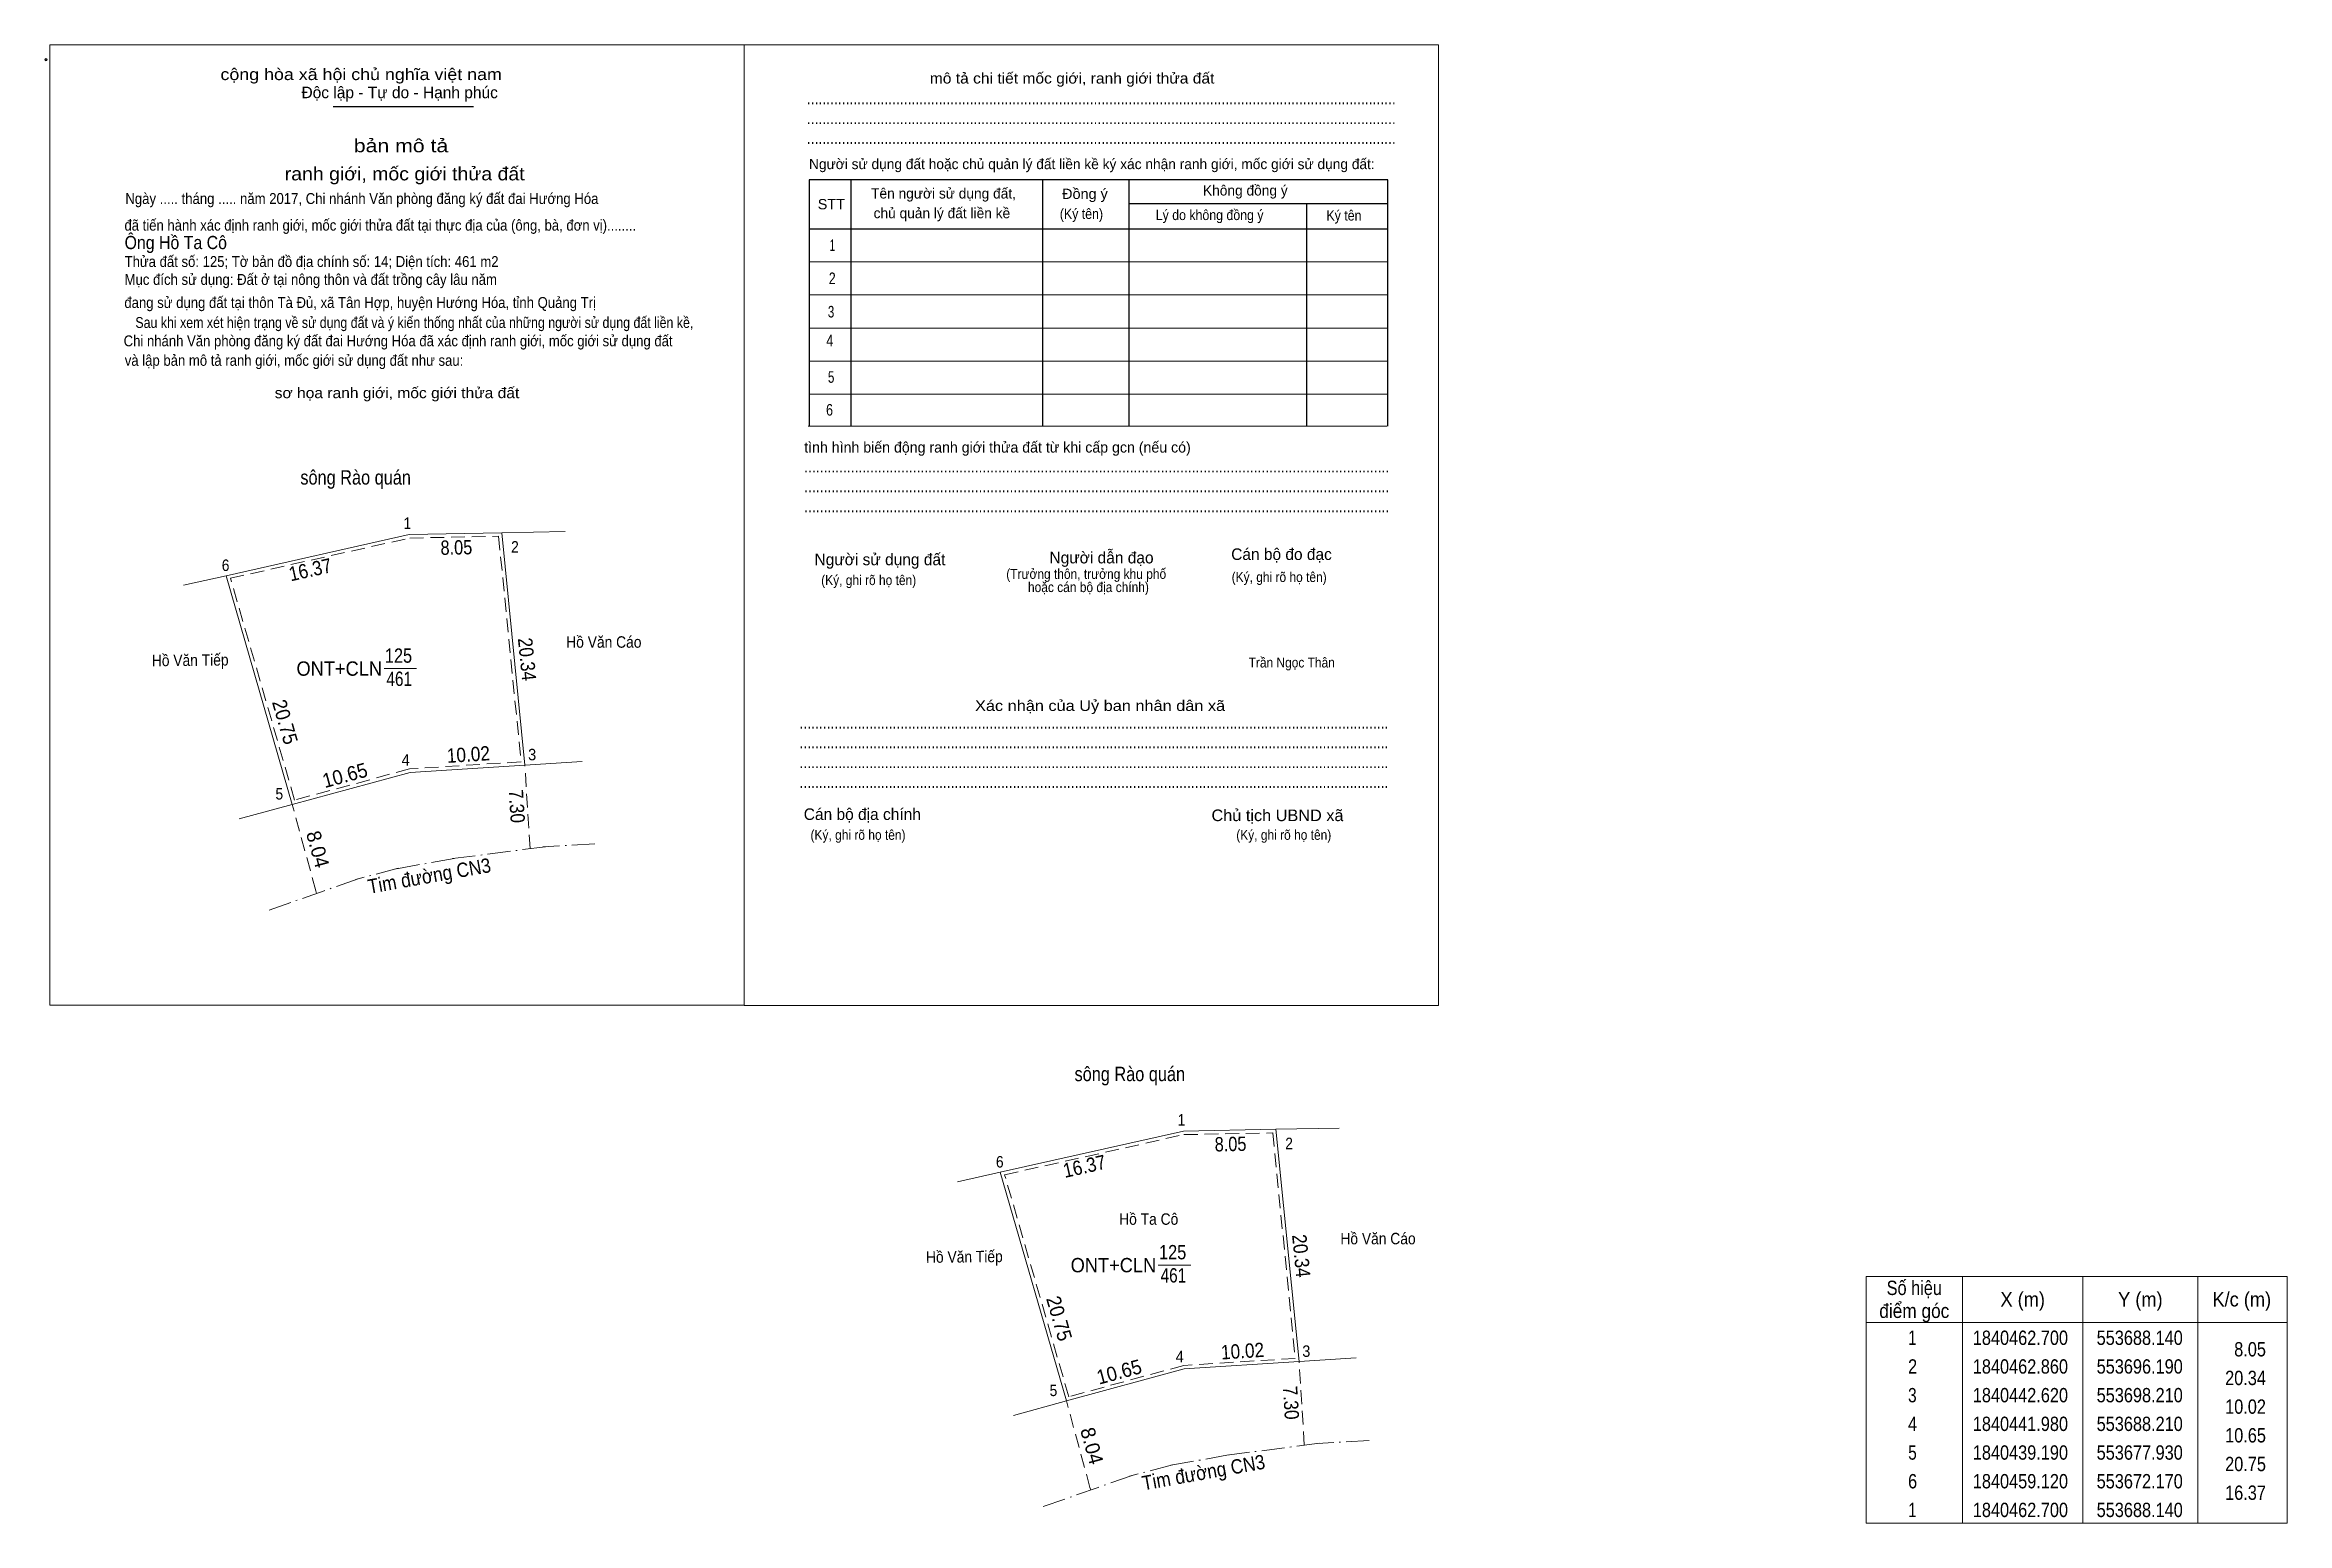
# Model space of a CAD drawing. Header units: metres. Extents: x 553589 to 553784, y 1840429 to 1840557.
import ezdxf
from ezdxf.enums import TextEntityAlignment as Align

# ---------------------------------------------------------------- set-up
doc = ezdxf.new("R2010")
doc.units = ezdxf.units.M
doc.header["$LTSCALE"] = 0.4
doc.header["$PDMODE"] = 32
doc.header["$PDSIZE"] = 0.2
doc.linetypes.add('DOT_DASHED', pattern=[7.7, 5, -1.2, 0.3, -1.2])
doc.linetypes.add('MEDIUM_DASHED', pattern=[4.5, 3, -1.5])
for name, color, linetype, lineweight in [('1', 7, 'Continuous', 13), ('10', 7, 'Continuous', 13), ('2', 7, 'Continuous', 13), ('22', 7, 'DOT_DASHED', 13), ('32', 7, 'MEDIUM_DASHED', 13), ('63', 7, 'Continuous', 13)]:
    doc.layers.add(name, color=color, linetype=linetype, lineweight=lineweight)
for name, color, linetype in [('13', 7, 'Continuous'), ('15', 7, 'Continuous'), ('4', 7, 'Continuous')]:
    doc.layers.add(name, color=color, linetype=linetype)

msp = doc.modelspace()

# ---------------------------------------------------------------- linework, layer by layer
at = {"layer": '1'}
for points in [[(553620.66, 1840514.69), (553628.71, 1840514.85), (553630.73, 1840494.61), (553620.73, 1840493.97), (553610.45, 1840491.18), (553604.69, 1840511.11)], [(553688.14, 1840462.7), (553696.19, 1840462.86), (553698.21, 1840442.62), (553688.21, 1840441.98), (553677.93, 1840439.19), (553672.17, 1840459.12)]]:
    msp.add_lwpolyline(points, close=True, dxfattribs=at)
at = {"layer": '1', "linetype": 'MEDIUM_DASHED'}
for points in [[(553620.7, 1840514.39), (553628.44, 1840514.54), (553630.4, 1840494.89), (553620.68, 1840494.27), (553610.66, 1840491.55), (553605.07, 1840510.89)], [(553688.18, 1840462.4), (553695.92, 1840462.55), (553697.88, 1840442.9), (553688.16, 1840442.28), (553678.14, 1840439.56), (553672.55, 1840458.9)]]:
    msp.add_lwpolyline(points, close=True, dxfattribs=at)
at = {"layer": '10'}
for p, q in [((553604.69, 1840511.11), (553620.66, 1840514.69)), ((553620.66, 1840514.69), (553628.71, 1840514.85)), ((553628.71, 1840514.85), (553634.24, 1840514.96)), ((553630.73, 1840494.61), (553628.71, 1840514.85)), ((553600.97, 1840510.27), (553604.69, 1840511.11)), ((553610.45, 1840491.18), (553604.69, 1840511.11)), ((553620.73, 1840493.97), (553630.73, 1840494.61)), ((553630.73, 1840494.61), (553635.72, 1840494.93)), ((553610.45, 1840491.18), (553620.73, 1840493.97)), ((553605.83, 1840489.92), (553610.45, 1840491.18)), ((553688.14, 1840462.7), (553696.19, 1840462.86)), ((553696.19, 1840462.86), (553701.72, 1840462.97)), ((553698.21, 1840442.62), (553696.19, 1840462.86)), ((553672.17, 1840459.12), (553688.14, 1840462.7)), ((553668.45, 1840458.28), (553672.17, 1840459.12)), ((553677.93, 1840439.19), (553672.17, 1840459.12)), ((553677.93, 1840439.19), (553688.21, 1840441.98)), ((553688.21, 1840441.98), (553698.21, 1840442.62)), ((553698.21, 1840442.62), (553703.2, 1840442.94)), ((553673.31, 1840437.93), (553677.93, 1840439.19))]:
    msp.add_line(p, q, dxfattribs=at)
at = {"layer": '2', "lineweight": 25}
for p, q in [((553614.02, 1840552.01), (553626.26, 1840552.01)), ((553659.14, 1840545.62), (553659.14, 1840524.13)), ((553675.84, 1840545.54), (553675.84, 1840524.13)), ((553683.37, 1840545.54), (553683.37, 1840524.13)), ((553683.37, 1840543.55), (553705.94, 1840543.55)), ((553698.87, 1840543.55), (553698.87, 1840524.13)), ((553655.52, 1840541.35), (553705.94, 1840541.35))]:
    msp.add_line(p, q, dxfattribs=at)
at = {"layer": '2'}
for p, q in [((553655.52, 1840538.47), (553705.94, 1840538.47)), ((553655.52, 1840535.58), (553705.94, 1840535.58)), ((553655.52, 1840532.69), (553705.94, 1840532.69)), ((553655.52, 1840529.81), (553705.94, 1840529.81)), ((553655.52, 1840526.92), (553705.94, 1840526.92)), ((553655.43, 1840524.13), (553705.86, 1840524.13)), ((553618.46, 1840503.01), (553621.29, 1840503.01)), ((553685.94, 1840451.02), (553688.77, 1840451.02))]:
    msp.add_line(p, q, dxfattribs=at)
for points in [[(553589.32, 1840557.37), (553649.84, 1840557.37), (553649.84, 1840473.67), (553589.32, 1840473.67)], [(553649.84, 1840557.37), (553710.36, 1840557.37), (553710.36, 1840473.66), (553649.84, 1840473.66)], [(553649.84, 1840557.37), (553710.36, 1840557.37), (553710.36, 1840473.66), (553649.84, 1840473.66)]]:
    msp.add_lwpolyline(points, close=True, dxfattribs=at)
at = {"layer": '2', "lineweight": 25}
msp.add_lwpolyline([(553705.94, 1840524.13), (553705.94, 1840545.62), (553655.52, 1840545.62), (553655.52, 1840524.13)], dxfattribs=at)
at = {"layer": '2'}
msp.add_point((553588.99, 1840556.08), dxfattribs=at)
at = {"layer": '22'}
for p, q in [((553624.57, 1840486.47), (553619.44, 1840485.55)), ((553632.52, 1840487.49), (553624.42, 1840486.45)), ((553636.83, 1840487.74), (553632.3, 1840487.47)), ((553616.2, 1840484.69), (553613.23, 1840483.65)), ((553619.7, 1840485.61), (553615.96, 1840484.62)), ((553613.23, 1840483.65), (553608.12, 1840481.86)), ((553700, 1840435.5), (553691.9, 1840434.46)), ((553704.31, 1840435.75), (553699.78, 1840435.48)), ((553687.18, 1840433.62), (553683.44, 1840432.63)), ((553692.05, 1840434.48), (553686.92, 1840433.56)), ((553680.71, 1840431.66), (553675.6, 1840429.87)), ((553683.68, 1840432.7), (553680.71, 1840431.66))]:
    msp.add_line(p, q, dxfattribs=at)
at = {"layer": '32'}
for p, q in [((553631.19, 1840487.32), (553630.73, 1840494.61)), ((553612.51, 1840483.65), (553610.45, 1840491.18)), ((553698.67, 1840435.33), (553698.21, 1840442.62)), ((553679.99, 1840431.66), (553677.93, 1840439.19))]:
    msp.add_line(p, q, dxfattribs=at)
at = {"layer": '32', "linetype": 'Continuous'}
for p, q in [((553612.57, 1840483.42), (553612.51, 1840483.65)), ((553680.05, 1840431.43), (553679.99, 1840431.66))]:
    msp.add_line(p, q, dxfattribs=at)
at = {"layer": '63'}
for p, q in [((553756.04, 1840450.04), (553756.04, 1840428.54)), ((553766.54, 1840450.04), (553766.54, 1840428.54)), ((553776.54, 1840450.04), (553776.54, 1840428.54)), ((553747.64, 1840446.04), (553784.34, 1840446.04))]:
    msp.add_line(p, q, dxfattribs=at)
msp.add_lwpolyline([(553747.64, 1840450.04), (553784.34, 1840450.04), (553784.34, 1840428.54), (553747.64, 1840428.54)], close=True, dxfattribs=at)

# ---------------------------------------------------------------- texts
at = {"layer": '13', "width": 0.85}
for p in [(553619.715, 1840503.52), (553687.195, 1840451.53)]:
    msp.add_text('125', height=1.25, dxfattribs=at).set_placement(p, align=Align.CENTER)
at = {"layer": '15', "width": 0.9}
for s, p in [('Hồ Văn Cáo', (553637.615, 1840504.83)), ('Hồ Ta Cô', (553685.11, 1840454.54)), ('Hồ Văn Cáo', (553705.095, 1840452.84))]:
    msp.add_text(s, height=1, dxfattribs=at).set_placement(p, align=Align.CENTER)
for p in [(553601.5647, 1840503.2462), (553669.0447, 1840451.2562)]:
    msp.add_text('Hồ Văn Tiếp', height=0.9998, rotation=0.613, dxfattribs=at).set_placement(p, align=Align.CENTER)
at = {"layer": '2'}
for s, height, width, p in [('cộng hòa xã hội chủ nghĩa việt nam', 1.01, 1.15, (553604.2, 1840554.3)), ('........................................................................................................................................................', 1.01, 0.9, (553655.31, 1840552.2)), ('........................................................................................................................................................', 1.01, 0.9, (553655.31, 1840550.47)), ('........................................................................................................................................................', 1.01, 0.9, (553655.31, 1840548.74)), ('Đồng ý', 0.8945, 1.05, (553677.56, 1840543.94)), ('Ngày ..... tháng ..... năm 2017, Chi nhánh Văn phòng đăng ký đất đai Hướng Hóa', 0.9513, 0.9, (553595.91, 1840543.5)), ('STT', 0.8945, 1.05, (553656.26, 1840543.04)), ('(Ký tên)', 0.8945, 0.9, (553677.36, 1840542.2)), ('Lý do không đồng ý', 0.8945, 0.9, (553685.72, 1840542.1)), ('Ký tên', 0.8945, 0.9, (553700.6, 1840542.06)), (' đã tiến hành xác định ranh giới, mốc giới thửa đất tại thực địa của (ông, bà, đơn vị)........', 0.9491, 0.9, (553595.51, 1840541.18)), ('Ông Hồ Ta Cô', 1.15, 0.9, (553595.84, 1840539.57)), ('Thửa đất số: 125; Tờ bản đồ địa chính số: 14; Diện tích: 461 m2', 0.95, 0.9, (553595.84, 1840538.01)), ('Mục đích sử dụng: Đất ở tại nông thôn và đất trồng cây lâu năm', 0.9516, 0.9, (553595.84, 1840536.45)), ('đang sử dụng đất tại thôn Tà Đủ, xã Tân Hợp, huyện Hướng Hóa, tỉnh Quảng Trị', 0.9501, 0.9, (553595.82, 1840534.44)), ('Sau khi xem xét hiện trạng về sử dụng đất và ý kiến thống nhất của những người sử dụng đất liền kề,', 0.9491, 0.85, (553596.78, 1840532.7)), ('Chi nhánh Văn phòng đăng ký đất đai Hướng Hóa đã xác định ranh giới, mốc giới sử dụng đất', 0.9491, 0.9, (553595.76, 1840531.1)), (' và lập bản mô tả ranh giới, mốc giới sử dụng đất như sau:', 0.9491, 0.9, (553595.54, 1840529.4)), ('.......................................................................................................................................................', 1.01, 0.9, (553655.08, 1840520.11)), ('.......................................................................................................................................................', 1.01, 0.9, (553655.08, 1840518.38)), ('.......................................................................................................................................................', 1.01, 0.9, (553655.08, 1840516.64)), ('(Ký, ghi rõ họ tên)', 0.8657, 0.9, (553656.56, 1840510.29)), ('(Ký, ghi rõ họ tên)', 0.8657, 0.9, (553692.34, 1840510.56)), ('Trần Ngọc Thân', 0.8636, 0.9, (553693.82, 1840503.11)), ('........................................................................................................................................................', 1.01, 0.9, (553654.67, 1840497.79)), ('........................................................................................................................................................', 1.01, 0.9, (553654.67, 1840496.07)), ('........................................................................................................................................................', 1.01, 0.9, (553654.67, 1840494.34)), ('........................................................................................................................................................', 1.01, 0.9, (553654.67, 1840492.62)), ('Chủ tịch UBND xã', 1.01, 1.05, (553690.58, 1840489.72)), ('(Ký, ghi rõ họ tên)', 0.8657, 0.9, (553655.63, 1840488.09)), ('(Ký, ghi rõ họ tên)', 0.8657, 0.9, (553692.74, 1840488.09))]:
    msp.add_text(s, height=height, dxfattribs=dict(at, width=width)).set_placement(p)
for s, height, width, p in [('mô tả chi tiết mốc giới, ranh giới thửa đất', 0.9233, 1.1, (553678.43, 1840554)), ('bản mô tả', 1.154, 1.2, (553619.935, 1840548.01)), ('ranh giới, mốc giới thửa đất', 1.154, 1.1, (553620.255, 1840545.56)), ('1', 1.01, 0.65, (553657.535, 1840539.4)), ('2', 1.01, 0.8, (553657.525, 1840536.52)), ('3', 1.01, 0.75, (553657.42, 1840533.61)), ('4', 1.01, 0.8, (553657.31, 1840531.1)), ('sơ họa ranh giới, mốc giới thửa đất', 0.9233, 1.1, (553619.585, 1840526.58)), ('5', 1.01, 0.75, (553657.43, 1840527.92)), ('6', 1.01, 0.8, (553657.285, 1840525.06)), ('(Trưởng thôn, trưởng khu phố', 0.8657, 0.9, (553679.66, 1840510.83)), ('hoặc cán bộ địa chính)', 0.8657, 0.9, (553679.855, 1840509.68)), ('Xác nhận của Uỷ ban nhân dân xã', 0.9238, 1.15, (553680.87, 1840499.32))]:
    msp.add_text(s, height=height, dxfattribs=dict(at, width=width)).set_placement(p, align=Align.CENTER)
for s, height, p in [('Độc lập - Tự do - Hạnh phúc', 1.01, (553611.26, 1840552.72)), ('Người sử dụng đất hoặc chủ quản lý đất liền kề ký xác nhận ranh giới, mốc giới sử dụng đất:', 0.8945, (553655.5, 1840546.54)), ('Tên người sử dụng đất,', 0.8945, (553660.91, 1840543.98)), ('Không đồng ý', 0.8945, (553689.84, 1840544.24)), ('chủ quản lý đất liền kề', 0.8945, (553661.13, 1840542.26)), ('tình hình biến động ranh giới thửa đất từ khi cấp gcn (nếu có)', 0.9233, (553655.08, 1840521.84)), ('Người sử dụng đất', 1.01, (553655.98, 1840512.02)), ('Người dẫn đạo', 1.01, (553676.46, 1840512.18)), ('Cán bộ đo đạc', 1.008, (553692.3, 1840512.48)), ('Cán bộ địa chính', 1.01, (553655.04, 1840489.82))]:
    msp.add_text(s, height=height, dxfattribs=at).set_placement(p)
at = {"layer": '2', "width": 0.95}
for p in [(553618.28, 1840502.39), (553685.76, 1840450.4)]:
    msp.add_text('ONT+CLN', height=1.25, dxfattribs=at).set_placement(p, align=Align.RIGHT)
at = {"layer": '4', "width": 0.8}
for p in [(553619.78, 1840501.5), (553687.26, 1840449.51)]:
    msp.add_text('461', height=1.25, dxfattribs=at).set_placement(p, align=Align.CENTER)
at = {"layer": '63'}
for s, width, p in [('sông Rào quán', 0.85, (553615.98, 1840519.05)), ('sông Rào quán', 0.85, (553683.46, 1840467.06)), ('Số hiệu', 0.85, (553751.84, 1840448.42)), ('điểm góc', 0.9, (553751.84, 1840446.42)), ('X (m)', 0.95, (553761.29, 1840447.42)), ('Y (m)', 0.95, (553771.545, 1840447.42)), ('K/c (m)', 0.95, (553780.385, 1840447.42)), (' 1', 0.75, (553751.49, 1840444.07)), ('1840462.700', 0.85, (553761.09, 1840444.07)), ('553688.140', 0.85, (553771.49, 1840444.07)), (' 2', 0.85, (553751.495, 1840441.57)), ('1840462.860', 0.85, (553761.09, 1840441.57)), ('553696.190', 0.85, (553771.49, 1840441.57)), (' 3', 0.8, (553751.485, 1840439.07)), ('1840442.620', 0.85, (553761.09, 1840439.07)), ('553698.210', 0.85, (553771.49, 1840439.07)), (' 4', 0.85, (553751.49, 1840436.57)), ('1840441.980', 0.85, (553761.09, 1840436.57)), ('553688.210', 0.85, (553771.49, 1840436.57)), (' 5', 0.8, (553751.495, 1840434.07)), ('1840439.190', 0.85, (553761.09, 1840434.07)), ('553677.930', 0.85, (553771.49, 1840434.07)), (' 6', 0.85, (553751.495, 1840431.57)), ('1840459.120', 0.85, (553761.09, 1840431.57)), ('553672.170', 0.85, (553771.49, 1840431.57)), (' 1', 0.75, (553751.49, 1840429.07)), ('1840462.700', 0.85, (553761.09, 1840429.07)), ('553688.140', 0.85, (553771.49, 1840429.07))]:
    msp.add_text(s, height=1.25, dxfattribs=dict(at, width=width)).set_placement(p, align=Align.CENTER)
for s, height, width, p in [(' 1', 1, 0.9, (553620.82, 1840515.18)), (' 2', 1, 0.9, (553630.2, 1840513.12)), (' 6', 1, 0.9, (553604.98, 1840511.52)), (' 3', 1, 0.95, (553631.72, 1840495.02)), (' 4', 1, 0.95, (553620.69, 1840494.55)), (' 5', 1, 0.9, (553609.66, 1840491.6)), (' 1', 1, 0.9, (553688.3, 1840463.19)), (' 2', 1, 0.9, (553697.68, 1840461.13)), (' 6', 1, 0.9, (553672.46, 1840459.53)), (' 4', 1, 0.95, (553688.17, 1840442.56)), (' 3', 1, 0.95, (553699.2, 1840443.03)), ('8.05', 1.25, 0.85, (553782.49, 1840443.07)), ('20.34', 1.25, 0.85, (553782.49, 1840440.57)), (' 5', 1, 0.9, (553677.14, 1840439.61)), ('10.02', 1.25, 0.85, (553782.49, 1840438.07)), ('10.65', 1.25, 0.85, (553782.49, 1840435.57)), ('20.75', 1.25, 0.85, (553782.49, 1840433.07)), ('16.37', 1.25, 0.85, (553782.49, 1840430.57))]:
    msp.add_text(s, height=height, dxfattribs=dict(at, width=width)).set_placement(p, align=Align.RIGHT)
for s, rotation, width, p in [('8.05', 1.139, 0.85, (553624.7726, 1840512.9477)), ('16.37', 12.635, 0.9, (553612.1583, 1840511.0233)), ('20.34', 275.699, 0.9, (553630.3064, 1840503.7621)), ('20.75', 286.12, 0.95, (553609.2281, 1840498.1935)), ('10.02', 3.662, 0.9, (553625.8451, 1840494.9081)), ('10.65', 15.184, 0.95, (553615.2113, 1840493.1133)), ('7.30', 273.611, 0.9, (553629.4109, 1840490.9794)), ('Tim đường CN3', 10.167, 0.9, (553622.5097, 1840484.3368)), ('8.05', 1.139, 0.85, (553692.2526, 1840460.9577)), ('16.37', 12.635, 0.9, (553679.6383, 1840459.0333)), ('20.34', 275.699, 0.9, (553697.7864, 1840451.7721)), ('20.75', 286.12, 0.95, (553676.7081, 1840446.2035)), ('10.02', 3.662, 0.9, (553693.3251, 1840442.9181)), ('10.65', 15.184, 0.95, (553682.6913, 1840441.1233)), ('7.30', 273.611, 0.9, (553696.8909, 1840438.9894)), ('Tim đường CN3', 10.167, 0.9, (553689.9897, 1840432.3468))]:
    msp.add_text(s, height=1.25, rotation=rotation, dxfattribs=dict(at, width=width)).set_placement(p, align=Align.CENTER)
for p in [(553612.0759, 1840487.0999), (553679.5559, 1840435.1099)]:
    msp.add_text('8.04', height=1.25, rotation=285.3, dxfattribs=at).set_placement(p, align=Align.CENTER)

doc.saveas('drawing.dxf')
